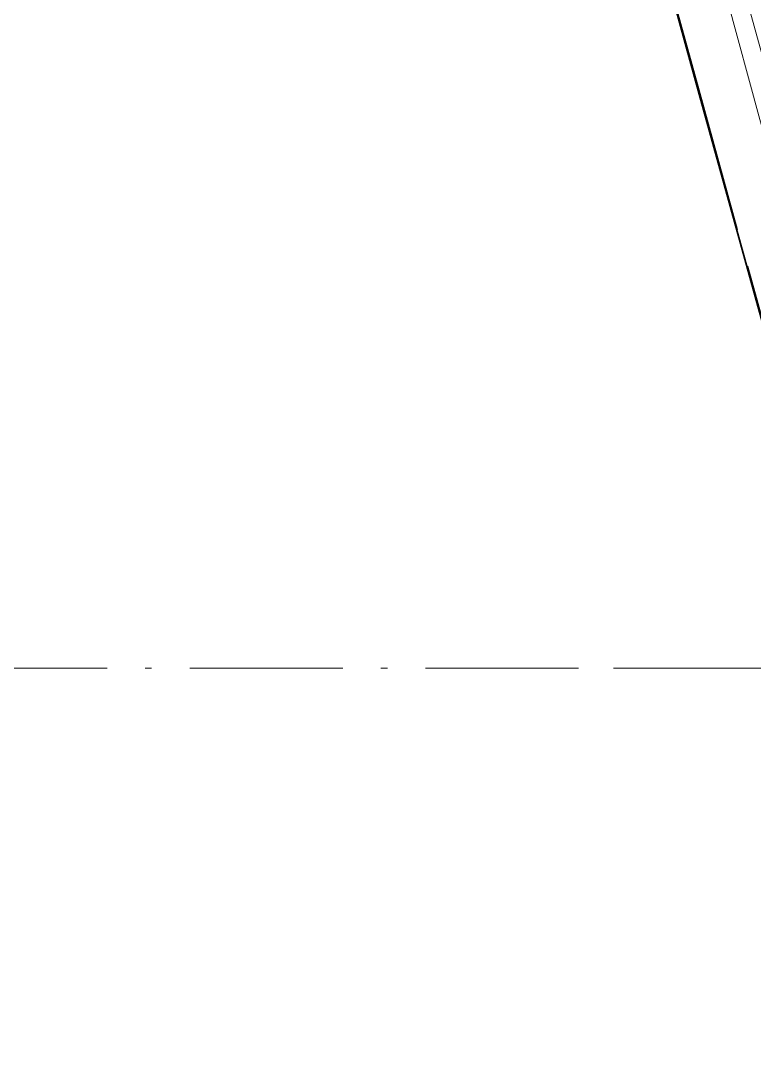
# Model space of a CAD drawing. Header units: millimetres. Extents: x 12184 to 41592, y 8990 to 29785.
# Drawn here: x 22188.9 to 22246.5, y 17277.4 to 17357.9 of the extents above; entities that cross this region are included whole.
import ezdxf

# ---------------------------------------------------------------- set-up
doc = ezdxf.new("R2010")
doc.units = ezdxf.units.MM
doc.linetypes.add('DASHDOT', pattern=[18.5, 12, -3, 0.5, -3])
doc.linetypes.add('DASHED', pattern=[15, 12, -3])

# ---------------------------------------------------------------- blocks, each defined once
blk = doc.blocks.new('A$C55E021B5')
at = {"color": 7, "linetype": 'DASHDOT', "lineweight": 13}
for p, q in [((451.759, 1070.5), (1267.758, 1070.5)), ((1440.499, 1070.5), (654.499, 1070.5))]:
    blk.add_line(p, q, dxfattribs=at)
at = {"color": 7, "linetype": 'DASHED', "lineweight": 13}
for points in [[(1226.267, 1038.584), (1228.241, 1044.758), (1230.19, 1050.939), (1231.441, 1055.086), (1232.654, 1059.245), (1234.227, 1064.804), (1237.306, 1075.942), (1240.805, 1088.468), (1247.754, 1113.54), (1251.182, 1126.093)], [(1231.166, 1040.783), (1233.529, 1048.209), (1234.86, 1052.56), (1237.084, 1060.201), (1238.921, 1066.764), (1242.671, 1080.307), (1245.515, 1090.455), (1252.534, 1115.871), (1256.711, 1131.115)], [(1247.01, 1116.51), (1251.328, 1132.275), (1253.354, 1139.515), (1255.973, 1148.55)]]:
    blk.add_lwpolyline(points, dxfattribs=at)
at = {"color": 7, "lineweight": 35}
blk.add_lwpolyline([(1244.084, 1085.017), (1252.534, 1115.532), (1256.711, 1130.775), (1259.242, 1139.78), (1260.541, 1144.268), (1262.017, 1149.233), (1263.544, 1154.187), (1264.627, 1157.577), (1265.742, 1160.947), (1267.507, 1166.01), (1269.388, 1171.047), (1271.389, 1176.007), (1273.17, 1180.111), (1275.049, 1184.172), (1277.025, 1188.187), (1279.098, 1192.152), (1280.396, 1194.519), (1281.726, 1196.859), (1283.137, 1199.257), (1284.589, 1201.643), (1287.038, 1205.501), (1289.572, 1209.31), (1292.184, 1213.071)], dxfattribs=at)
blk = doc.blocks.new('1')
at = {"color": 7, "linetype": 'DASHDOT', "lineweight": 13}
for p, q in [((22054.148, 17307.103), (22840.148, 17307.104)), ((23042.889, 17307.104), (22226.889, 17307.104))]:
    blk.add_line(p, q, dxfattribs=at)
at = {"color": 7, "linetype": 'DASHED', "lineweight": 13}
for points in [[(22268.38, 17275.187), (22266.406, 17281.362), (22264.458, 17287.542), (22263.206, 17291.69), (22261.993, 17295.849), (22260.421, 17301.408), (22257.341, 17312.545), (22253.843, 17325.072), (22246.894, 17350.143), (22243.466, 17362.696)], [(22263.482, 17277.386), (22261.119, 17284.813), (22259.787, 17289.163), (22257.563, 17296.804), (22255.726, 17303.368), (22251.977, 17316.91), (22249.133, 17327.059), (22242.113, 17352.475), (22237.937, 17367.718)], [(22247.637, 17353.114), (22243.32, 17368.879), (22241.294, 17376.119), (22238.675, 17385.154)]]:
    blk.add_lwpolyline(points, dxfattribs=at)
at = {"color": 7, "lineweight": 35}
blk.add_lwpolyline([(22250.563, 17321.62), (22242.113, 17352.136), (22237.937, 17367.379), (22235.406, 17376.383), (22234.107, 17380.872), (22232.63, 17385.836), (22231.104, 17390.791), (22230.021, 17394.181), (22228.905, 17397.551), (22227.141, 17402.614), (22225.259, 17407.651), (22223.258, 17412.611), (22221.477, 17416.715), (22219.599, 17420.776), (22217.623, 17424.791), (22215.549, 17428.755), (22214.251, 17431.122), (22212.921, 17433.462), (22211.51, 17435.861), (22210.058, 17438.246), (22207.609, 17442.105), (22205.075, 17445.914), (22202.464, 17449.675)], dxfattribs=at)
at = {"xscale": -1}
blk.add_blockref('A$C55E021B5', (23494.647, 16236.604), dxfattribs=at)

msp = doc.modelspace()

# ---------------------------------------------------------------- block references
msp.add_blockref('1', (0, 0))

doc.saveas('drawing.dxf')
